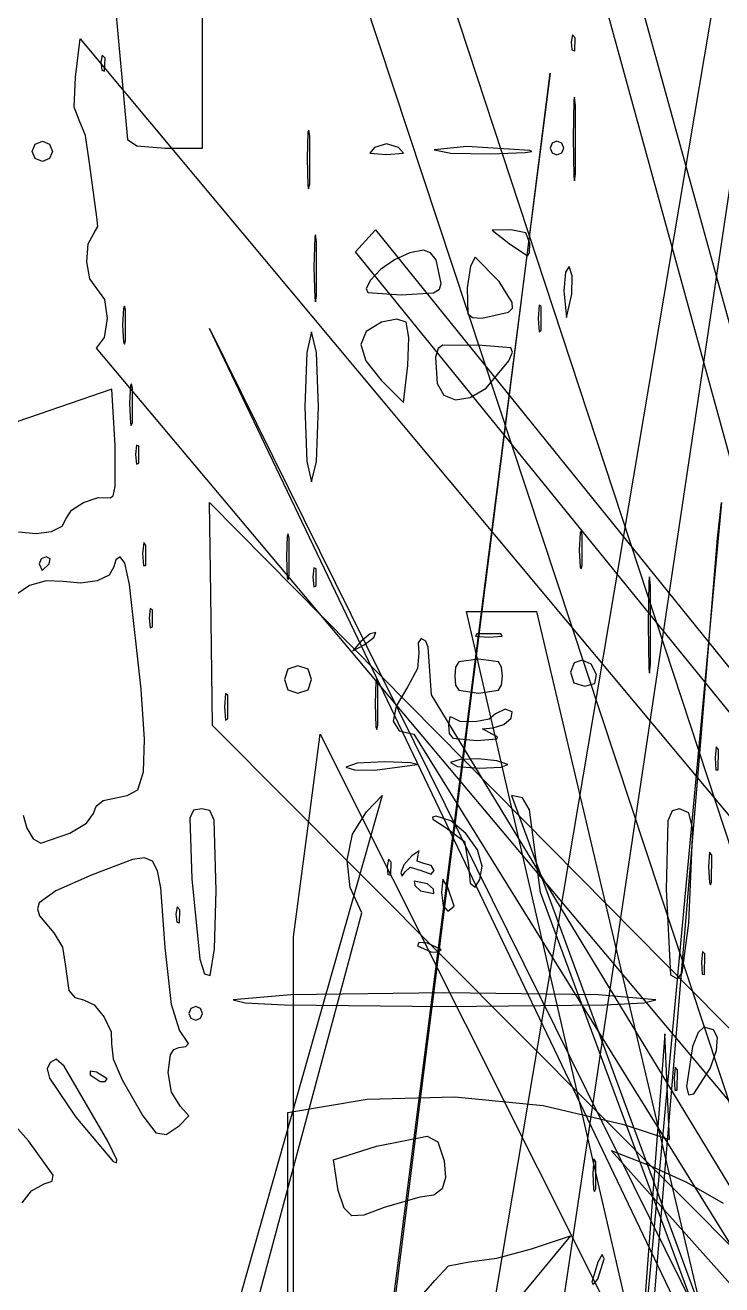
# Model space of a CAD drawing. Extents: x -99 to 383, y -48 to 207.
# Drawn here: x 90.9 to 119.7, y 120.9 to 173 of the extents above; entities that cross this region are included whole.
import ezdxf

# ---------------------------------------------------------------- set-up
doc = ezdxf.new("R2010")
doc.units = 0

msp = doc.modelspace()

# ---------------------------------------------------------------- linework, layer by layer
at = {"layer": 'Image'}
for p, q in [((101.618311, 195.175285), (164.545, 3.69192)), ((161.221387, 3.980536), (98.29404, 194.193918)), ((122.550901, 192.77564), (94.3913, 25.7475)), ((112.0605, 189.56777), (162.789, 5.92466)), ((161.73033, 3.283581), (111.00217, 188.15977)), ((94.01345, 180.495631), (95.12241, 168.293131)), ((98.2316, 167.941), (98.2316, 180.391)), ((95.4108, 1.19415), (121.0571, 172.94959)), ((92.970914, 170.876544), (93.156619, 172.456624)), ((93.156619, 172.456624), (223.439, 16.48)), ((113.55024, 172.631082), (113.493693, 172.33811)), ((113.493693, 172.33811), (113.528047, 172.00617)), ((113.6642, 172.50862), (113.55024, 172.631082)), ((113.641922, 171.967694), (113.664189, 172.50862)), ((113.664189, 172.50862), (113.6642, 172.50862)), ((94.07714, 171.784412), (94.020593, 171.49144)), ((94.1911, 171.66195), (94.07714, 171.784412)), ((94.168822, 171.121024), (94.191089, 171.66195)), ((94.191089, 171.66195), (94.1911, 171.66195)), ((113.528047, 172.00617), (113.641922, 171.967694)), ((94.020593, 171.49144), (94.054947, 171.159499)), ((94.054947, 171.159499), (94.168822, 171.121024)), ((112.625, 171.04459), (91.4738, 5.78025)), ((91.4738, 3.52248), (112.625, 171.04459)), ((92.910648, 169.631005), (92.970914, 170.876544)), ((93.115448, 169.092364), (92.910648, 169.631005)), ((113.606071, 169.918678), (113.574583, 168.363507)), ((113.639421, 170.050883), (113.606071, 169.918678)), ((113.6799, 169.694597), (113.639421, 170.050883)), ((113.678565, 166.872377), (113.679976, 169.694597)), ((113.679976, 169.694597), (113.6799, 169.694597)), ((93.381203, 168.456761), (93.115448, 169.092364)), ((102.591681, 168.59934), (102.557443, 167.516839)), ((102.62749, 168.685257), (102.591681, 168.59934)), ((102.6708, 168.427767), (102.62749, 168.685257)), ((91.17613, 167.799958), (91.300484, 168.098937)), ((91.300484, 168.098937), (91.599463, 168.223291)), ((91.599463, 168.223291), (91.898442, 168.098937)), ((91.898442, 168.098937), (92.022796, 167.799958)), ((93.556403, 167.215224), (93.381203, 168.456761)), ((95.12241, 168.293131), (95.50794, 168.027159)), ((95.50794, 168.027159), (96.67938, 167.940353)), ((102.668523, 166.452209), (102.670781, 168.427759)), ((102.670781, 168.427759), (102.6708, 168.427767)), ((105.851611, 168.109268), (105.357723, 167.962717)), ((106.3455, 167.962717), (105.851611, 168.109268)), ((109.179646, 168.003133), (107.82678, 167.869556)), ((111.77827, 167.832088), (109.179646, 168.003133)), ((112.707839, 168.13943), (112.624936, 167.940111)), ((112.907158, 168.222333), (112.707839, 168.13943)), ((113.106477, 168.13943), (112.907158, 168.222333)), ((113.18938, 167.940111), (113.106477, 168.13943)), ((113.574583, 168.363507), (113.604534, 166.761322)), ((91.300484, 167.500979), (91.17613, 167.799958)), ((91.17613, 167.799958), (91.17613, 167.799958)), ((91.599463, 167.376625), (91.300484, 167.500979)), ((91.898442, 167.500979), (91.599463, 167.376625)), ((92.022796, 167.799958), (91.898442, 167.500979)), ((96.67938, 167.940353), (98.2316, 167.941)), ((102.557443, 167.516839), (102.58918, 166.389189)), ((105.357723, 167.962717), (105.151373, 167.730879)), ((105.151373, 167.730879), (105.851611, 167.675054)), ((105.851611, 167.675054), (106.55185, 167.730879)), ((106.55185, 167.730879), (106.345499, 167.962717)), ((106.345499, 167.962717), (106.3455, 167.962717)), ((107.82678, 167.869556), (108.510998, 167.732487)), ((108.510998, 167.732487), (110.1555, 167.700175)), ((110.1555, 167.700175), (111.592626, 167.756366)), ((111.592626, 167.756366), (111.868511, 167.79395)), ((111.77828, 167.832088), (111.77827, 167.832088)), ((111.868511, 167.79395), (111.77828, 167.832088)), ((112.624936, 167.940111), (112.707839, 167.740792)), ((112.707839, 167.740792), (112.907158, 167.657889)), ((112.907158, 167.657889), (113.106477, 167.740792)), ((113.106477, 167.740792), (113.18938, 167.940111)), ((113.18938, 167.940111), (113.18938, 167.940111)), ((93.851977, 165.076844), (93.556403, 167.215224)), ((102.624706, 166.254398), (102.668523, 166.452209)), ((113.604534, 166.761322), (113.637761, 166.57823)), ((113.637761, 166.57823), (113.678565, 166.872377)), ((102.58918, 166.389189), (102.624706, 166.254398)), ((93.89398, 164.693467), (93.851977, 165.076844)), ((93.4879, 163.969147), (93.735374, 164.425188)), ((93.735374, 164.425188), (93.89398, 164.693467)), ((102.911764, 164.343465), (102.876896, 164.242154)), ((102.954, 164.053), (102.911764, 164.343465)), ((104.56409, 163.638541), (105.393001, 164.554351)), ((105.393001, 164.554351), (233.187, 6.20359)), ((111.00199, 164.547715), (110.225879, 164.54145)), ((110.225879, 164.54145), (110.931434, 163.989548)), ((111.611316, 164.431345), (111.00199, 164.547715)), ((111.7781, 163.989548), (111.611316, 164.431345)), ((93.436223, 163.233383), (93.4879, 163.969147)), ((102.876896, 164.242154), (102.843739, 163.00213)), ((102.952135, 161.79523), (102.954111, 164.05301)), ((102.954111, 164.05301), (102.954, 164.053)), ((110.931434, 163.989548), (111.682089, 163.477478)), ((111.768554, 163.605495), (111.7781, 163.989548)), ((111.7781, 163.989548), (111.7781, 163.989548)), ((233.257556, 5.28778), (104.56409, 163.638541)), ((106.184008, 163.313829), (105.605825, 162.91502)), ((106.814364, 163.598828), (106.184008, 163.313829)), ((107.386719, 163.707681), (106.814364, 163.598828)), ((107.671869, 163.602234), (107.386719, 163.707681)), ((107.901078, 163.312028), (107.671869, 163.602234)), ((108.10919, 162.334151), (107.901078, 163.312028)), ((109.515234, 163.42547), (109.329973, 163.052408)), ((110.512296, 162.40709), (109.515234, 163.42547)), ((111.682089, 163.477478), (111.768554, 163.605495)), ((93.564589, 162.516342), (93.436223, 163.233383)), ((102.843739, 163.00213), (102.874773, 161.71627)), ((105.605825, 162.91502), (105.189989, 162.464741)), ((109.329973, 163.052408), (109.193921, 162.15547)), ((113.256048, 162.798734), (113.189204, 162.031004)), ((113.416757, 163.035914), (113.256048, 162.798734)), ((113.543006, 162.641404), (113.416757, 163.035914)), ((93.857246, 162.116468), (93.564589, 162.516342)), ((105.189989, 162.464741), (105.001743, 162.128724)), ((108.043945, 162.091015), (108.109189, 162.334149)), ((108.109189, 162.334149), (108.10919, 162.334151)), ((111.058363, 161.541103), (110.512296, 162.40709)), ((113.52699, 161.890374), (113.543006, 162.641404)), ((94.188581, 161.666493), (93.857246, 162.116468)), ((102.909456, 161.565348), (102.952135, 161.79523)), ((105.001743, 162.128724), (105.076708, 161.951301)), ((105.076708, 161.951301), (106.456029, 161.863343)), ((106.456029, 161.863343), (107.797443, 161.945964)), ((107.797443, 161.945964), (108.043945, 162.091015)), ((109.193921, 162.15547), (109.211833, 161.072881)), ((113.189204, 162.031004), (113.299061, 160.924736)), ((113.299061, 160.924736), (113.52699, 161.890367)), ((113.52699, 161.890367), (113.52699, 161.890374)), ((94.293095, 160.881708), (94.188581, 161.666493)), ((94.957811, 161.313704), (94.921883, 160.603298)), ((94.996701, 161.384646), (94.957811, 161.313704)), ((95.04419, 161.238298), (94.996701, 161.384646)), ((95.04419, 159.968299), (95.04419, 161.238299)), ((95.04419, 161.238299), (95.04419, 161.238298)), ((102.874773, 161.71627), (102.909456, 161.565348)), ((110.89857, 161.14141), (111.059114, 161.307824)), ((111.059114, 161.307824), (111.058363, 161.541103)), ((112.163946, 161.438055), (112.126032, 160.885518)), ((112.255101, 161.379406), (112.163946, 161.438055)), ((112.255101, 160.39163), (112.255101, 161.379407)), ((112.255101, 161.379407), (112.255101, 161.379406)), ((94.173913, 160.096614), (94.293095, 160.881708)), ((105.641, 160.722265), (105.006258, 160.339376)), ((106.275918, 160.8519), (105.641, 160.722265)), ((106.65733, 160.727938), (106.275918, 160.8519)), ((106.657341, 160.727947), (106.65733, 160.727938)), ((106.776131, 160.089418), (106.657341, 160.727947)), ((109.211833, 161.072881), (109.411409, 160.917752)), ((109.411409, 160.917752), (109.800501, 160.88979)), ((109.800501, 160.88979), (110.898571, 161.141413)), ((110.898571, 161.141413), (110.89857, 161.14141)), ((112.126032, 160.885518), (112.163946, 160.332981)), ((94.921883, 160.603298), (94.957811, 159.892893)), ((98.514306, 160.461684), (174.118, 7.71482)), ((174.118, 2.49372), (98.514306, 160.461684)), ((102.747388, 160.320569), (102.542136, 159.473904)), ((102.95264, 159.473904), (102.747388, 160.320569)), ((105.006258, 160.339376), (104.791858, 159.797799)), ((112.163946, 160.332981), (112.255101, 160.39163)), ((93.83416, 159.645718), (94.173913, 160.096614)), ((224.942159, 3.669085), (93.83416, 159.645718)), ((94.957811, 159.892893), (94.996701, 159.821951)), ((94.996701, 159.821951), (95.04419, 159.968299)), ((104.791858, 159.797799), (104.997958, 159.12045)), ((106.726443, 158.928697), (106.776131, 160.089418)), ((108.17953, 159.770628), (107.985265, 159.642158)), ((109.81224, 159.755727), (108.17953, 159.770628)), ((110.996957, 159.66979), (109.81224, 159.755727)), ((111.064604, 159.480454), (110.996957, 159.66979)), ((102.542136, 159.473904), (102.465166, 157.216129)), ((103.02961, 157.216129), (102.95264, 159.473904)), ((107.985265, 159.642158), (107.873938, 159.279267)), ((107.873938, 159.279267), (107.948249, 158.181178)), ((109.98095, 157.998118), (110.9081, 159.120728)), ((110.9081, 159.120728), (111.064604, 159.480454)), ((104.997958, 159.12045), (105.624716, 158.330245)), ((106.556777, 157.396107), (106.726443, 158.928697)), ((95.24527, 158.124355), (95.207901, 157.356881)), ((95.283601, 158.17951), (95.24527, 158.124355)), ((95.3297, 157.988), (95.283601, 158.17951)), ((105.624716, 158.330245), (106.556777, 157.396107)), ((107.948249, 158.181178), (108.227315, 157.703453)), ((94.475567, 157.955181), (88.173447, 155.786791)), ((94.616678, 155.621461), (94.475567, 157.955181)), ((95.325847, 156.57689), (95.329685, 157.988)), ((95.329685, 157.988), (95.3297, 157.988)), ((108.227315, 157.703453), (108.706857, 157.5094)), ((108.706857, 157.5094), (109.315268, 157.605469)), ((109.315268, 157.605469), (109.980939, 157.998109)), ((109.980939, 157.998109), (109.98095, 157.998118)), ((95.207901, 157.356881), (95.241013, 156.545675)), ((102.465166, 157.216129), (102.542136, 154.958354)), ((102.95264, 154.958354), (103.02961, 157.216129)), ((103.02961, 157.216129), (103.02961, 157.216129)), ((95.241013, 156.545675), (95.27888, 156.443182)), ((95.27888, 156.443182), (95.325847, 156.57689)), ((94.607399, 153.926537), (94.616678, 155.621461)), ((95.496476, 155.635245), (95.45466, 155.240575)), ((95.59701, 155.593352), (95.496476, 155.635245)), ((95.59701, 154.887797), (95.59701, 155.593352)), ((95.59701, 155.593352), (95.59701, 155.593352)), ((95.45466, 155.240575), (95.496476, 154.845905)), ((102.542136, 154.958354), (102.747388, 154.111689)), ((102.747388, 154.111689), (102.95264, 154.958354)), ((95.496476, 154.845905), (95.59701, 154.887797)), ((94.528572, 153.540534), (94.607399, 153.926537)), ((93.305579, 153.258615), (93.905207, 153.460895)), ((93.905207, 153.460895), (94.39937, 153.453031)), ((94.39937, 153.453031), (94.528572, 153.540534)), ((92.58681, 152.59907), (92.799706, 152.940053)), ((92.799706, 152.940053), (93.305579, 153.258615)), ((98.574608, 149.455257), (98.51413, 153.265257)), ((98.51413, 153.265257), (234.814, 15.3052)), ((119.721334, 153.265257), (106.886, 15.1641)), ((119.557024, 151.783587), (119.721334, 153.265257)), ((92.420669, 152.274663), (92.58681, 152.59907)), ((90.60377, 152.038555), (91.344747, 151.970549)), ((91.344747, 151.970549), (91.978514, 152.057203)), ((91.978514, 152.057203), (92.420669, 152.274663)), ((101.736966, 151.875163), (101.702429, 151.006889)), ((101.77435, 151.961869), (101.736966, 151.875163)), ((101.82, 151.783), (101.77435, 151.961869)), ((113.866321, 151.999576), (113.830393, 151.289171)), ((113.905211, 152.070518), (113.866321, 151.999576)), ((113.9527, 151.92417), (113.905211, 152.070518)), ((113.9527, 150.654172), (113.9527, 151.924172)), ((113.9527, 151.924172), (113.9527, 151.92417)), ((95.791865, 151.599361), (95.746262, 151.14806)), ((95.88682, 151.495467), (95.791865, 151.599361)), ((95.876364, 150.648801), (95.886834, 151.495467)), ((95.886834, 151.495467), (95.88682, 151.495467)), ((101.82, 151.782998), (101.82, 151.783)), ((101.82, 150.230778), (101.82, 151.782998)), ((118.836963, 143.034707), (119.557024, 151.783587)), ((91.545713, 150.924046), (91.457917, 150.724727)), ((91.756796, 151.006949), (91.545713, 150.924046)), ((91.916641, 150.924046), (91.756796, 151.006949)), ((91.88125, 150.724727), (91.916641, 150.924046)), ((94.638196, 150.884111), (94.563073, 150.588929)), ((94.818811, 151.006886), (94.638196, 150.884111)), ((95.017583, 150.74742), (94.818811, 151.006886)), ((95.746262, 151.14806), (95.780163, 150.652153)), ((101.702429, 151.006889), (101.736966, 150.138616)), ((113.830393, 151.289171), (113.866321, 150.578766)), ((91.457917, 150.724727), (91.582371, 150.442505)), ((91.582371, 150.442505), (91.88125, 150.724727)), ((91.88125, 150.724727), (91.88125, 150.724727)), ((94.563073, 150.588929), (94.367825, 150.24808)), ((95.210531, 149.858215), (95.017583, 150.74742)), ((95.780163, 150.652153), (95.876364, 150.648801)), ((102.833126, 150.554892), (102.79131, 150.160222)), ((102.93366, 150.513), (102.833126, 150.554892)), ((102.93366, 150.512999), (102.93366, 150.513)), ((102.93366, 149.807444), (102.93366, 150.512999)), ((113.866321, 150.578766), (113.905211, 150.507824)), ((113.905211, 150.507824), (113.9527, 150.654172)), ((91.060764, 149.821645), (90.537225, 149.461324)), ((91.752003, 150.020581), (91.060764, 149.821645)), ((92.462583, 149.989831), (91.752003, 150.020581)), ((93.189646, 149.912042), (92.462583, 149.989831)), ((93.867372, 150.010288), (93.189646, 149.912042)), ((94.367825, 150.24808), (93.867372, 150.010288)), ((95.683875, 145.525756), (95.210531, 149.858215)), ((101.736966, 150.138616), (101.77435, 150.05191)), ((101.77435, 150.05191), (101.82, 150.230778)), ((102.79131, 150.160222), (102.833126, 149.765552)), ((102.833126, 149.765552), (102.93366, 149.807444)), ((116.71271, 150.001036), (116.682805, 148.185552)), ((116.745087, 150.182331), (116.71271, 150.001036)), ((116.784631, 149.808332), (116.745087, 150.182331)), ((116.784631, 149.808322), (116.784631, 149.808332)), ((116.784631, 146.562772), (116.784631, 149.808322)), ((98.645163, 144.026347), (98.574608, 149.455257)), ((96.058973, 148.861592), (96.017157, 148.466922)), ((96.159507, 148.8197), (96.058973, 148.861592)), ((96.159507, 148.819699), (96.159507, 148.8197)), ((96.159507, 148.114144), (96.159507, 148.819699)), ((109.1677, 148.746749), (112.06048, 148.749853)), ((142.370657, 4.642059), (109.1677, 148.746749)), ((112.06048, 148.749853), (145.263, 7.85132)), ((96.017157, 148.466922), (96.058973, 148.072252)), ((116.682805, 148.185552), (116.71271, 146.370073)), ((96.058973, 148.072252), (96.159507, 148.114144)), ((105.169581, 147.820926), (104.785863, 147.501361)), ((104.920858, 147.366366), (105.320607, 147.6699)), ((105.408027, 147.874995), (105.169581, 147.820926)), ((105.320607, 147.6699), (105.408027, 147.874995)), ((105.408027, 147.874995), (105.408027, 147.874995)), ((109.59033, 147.8148), (109.531681, 147.723645)), ((109.531681, 147.723645), (110.084218, 147.685731)), ((110.578107, 147.8148), (109.59033, 147.8148)), ((110.084218, 147.685731), (110.636755, 147.723645)), ((110.636755, 147.723645), (110.578106, 147.8148)), ((110.578106, 147.8148), (110.578107, 147.8148)), ((104.785863, 147.501361), (104.455893, 147.117754)), ((104.455893, 147.117754), (104.920858, 147.366366)), ((107.289541, 147.621129), (107.153788, 147.449406)), ((107.153788, 147.449406), (107.186612, 147.036543)), ((107.477512, 147.517501), (107.289541, 147.621129)), ((107.570231, 147.268351), (107.477512, 147.517501)), ((107.71483, 145.292801), (107.570231, 147.268351)), ((107.186612, 147.036543), (107.132764, 146.388886)), ((108.84293, 146.653497), (108.706229, 146.43994)), ((109.661374, 146.774449), (108.84293, 146.653497)), ((110.479818, 146.653497), (109.661374, 146.774449)), ((110.616519, 146.439941), (110.479818, 146.653497)), ((113.619479, 146.623649), (113.47131, 146.229843)), ((113.956076, 146.729692), (113.619479, 146.623649)), ((114.319237, 146.562188), (113.956076, 146.729692)), ((101.759154, 146.351115), (101.618043, 145.927783)), ((102.182487, 146.492227), (101.759154, 146.351115)), ((102.60582, 146.351115), (102.182487, 146.492227)), ((102.746931, 145.927783), (102.60582, 146.351115)), ((107.132764, 146.388886), (106.736857, 145.636863)), ((108.706229, 146.43994), (108.673597, 146.068894)), ((110.649151, 146.068894), (110.616519, 146.439941)), ((113.47131, 146.229843), (113.612421, 145.785818)), ((114.5471, 146.135355), (114.319237, 146.562188)), ((114.477687, 145.76303), (114.547096, 146.135355)), ((114.547096, 146.135355), (114.5471, 146.135355)), ((116.71271, 146.370073), (116.745087, 146.188776)), ((116.745087, 146.188776), (116.784631, 146.562772)), ((101.618043, 145.927783), (101.759154, 145.50445)), ((102.60582, 145.50445), (102.746931, 145.927783)), ((102.746931, 145.927783), (102.746931, 145.927783)), ((105.410578, 145.865012), (105.374997, 144.940015)), ((105.44751, 145.935559), (105.410578, 145.865012)), ((105.49208, 145.711071), (105.44751, 145.935559)), ((105.489201, 144.017739), (105.49208, 145.711069)), ((105.49208, 145.711069), (105.49208, 145.711071)), ((106.736857, 145.636863), (106.248736, 144.816958)), ((108.673597, 146.068894), (108.706229, 145.697847)), ((108.706229, 145.697847), (108.84293, 145.48429)), ((110.479818, 145.48429), (110.616519, 145.697847)), ((110.616519, 145.697847), (110.649151, 146.068894)), ((110.649151, 146.068894), (110.649151, 146.068894)), ((113.612421, 145.785818), (114.056447, 145.644706)), ((114.056447, 145.644706), (114.477687, 145.76303)), ((95.823641, 143.456786), (95.683875, 145.525756)), ((99.182075, 145.351451), (99.144161, 144.798913)), ((99.27323, 145.292801), (99.182075, 145.351451)), ((99.27323, 144.305025), (99.27323, 145.292802)), ((99.27323, 145.292802), (99.27323, 145.292801)), ((101.759154, 145.50445), (102.182487, 145.363339)), ((102.182487, 145.363339), (102.60582, 145.50445)), ((193.193, 4.4925), (107.71483, 145.292801)), ((108.84293, 145.48429), (109.661374, 145.363339)), ((109.661374, 145.363339), (110.479818, 145.48429)), ((99.144161, 144.798913), (99.182075, 144.246376)), ((105.374997, 144.940015), (105.407315, 143.970596)), ((106.248736, 144.816958), (106.129553, 144.197811)), ((110.763967, 144.704836), (110.367541, 144.501681)), ((111.05162, 144.587188), (110.763967, 144.704836)), ((111.005107, 144.326738), (111.05162, 144.587188)), ((235.93281, 6.066297), (98.645163, 144.026347)), ((99.182075, 144.246376), (99.27323, 144.305025)), ((105.443951, 143.851965), (105.489201, 144.017739)), ((106.129553, 144.197811), (106.375904, 143.80648)), ((108.466936, 144.382291), (108.414271, 144.022798)), ((108.414271, 144.022798), (108.43966, 143.685687)), ((108.562271, 144.354911), (108.466936, 144.382291)), ((108.901457, 144.192829), (108.562271, 144.354911)), ((109.515673, 144.179547), (108.901457, 144.192829)), ((110.104505, 144.290639), (109.515673, 144.179547)), ((110.367541, 144.501681), (110.104505, 144.290639)), ((110.266791, 143.932406), (110.71373, 144.06223)), ((110.71373, 144.06223), (111.005107, 144.326738)), ((102.637664, 140.071325), (103.106359, 143.669655)), ((103.106359, 143.669655), (168.293, 13.4708)), ((105.407315, 143.970596), (105.443951, 143.851965)), ((106.375904, 143.80648), (106.984385, 143.670023)), ((106.984385, 143.670023), (193.193, 4.4925)), ((108.43966, 143.685687), (108.594952, 143.496586)), ((108.594952, 143.496586), (109.591431, 143.407636)), ((109.591431, 143.407636), (110.421216, 143.474142)), ((109.820169, 143.882441), (110.266791, 143.932406)), ((110.22643, 143.670021), (109.820169, 143.882441)), ((110.442267, 143.551933), (110.22643, 143.670021)), ((110.22643, 143.670021), (110.22643, 143.670021)), ((110.421216, 143.474142), (110.442267, 143.551933)), ((95.78383, 142.098996), (95.823641, 143.456786)), ((107.292057, 4.933548), (118.836963, 143.034707)), ((119.498795, 143.133229), (119.453188, 142.681928)), ((119.593763, 143.029335), (119.498795, 143.133229)), ((119.583292, 142.182669), (119.593734, 143.029335)), ((119.593734, 143.029335), (119.593763, 143.029335)), ((104.634925, 142.461551), (104.158233, 142.293264)), ((105.781013, 142.518536), (104.634925, 142.461551)), ((106.844192, 142.474756), (105.781013, 142.518536)), ((107.121563, 142.400787), (106.844192, 142.474756)), ((108.9002, 142.616905), (108.501953, 142.490546)), ((108.501953, 142.490546), (108.792481, 142.326731)), ((109.648738, 142.637773), (108.9002, 142.616905)), ((110.417387, 142.564545), (109.648738, 142.637773)), ((110.875963, 142.408617), (110.417387, 142.564545)), ((119.453188, 142.681928), (119.487136, 142.186021)), ((95.551903, 141.355426), (95.78383, 142.098996)), ((104.158233, 142.293264), (104.518845, 142.182644)), ((104.518845, 142.182644), (105.366808, 142.172178)), ((105.366808, 142.172178), (107.121563, 142.400788)), ((107.121563, 142.400788), (107.121563, 142.400787)), ((108.792481, 142.326731), (109.692293, 142.258596)), ((109.692293, 142.258596), (110.590144, 142.302665)), ((110.590144, 142.302665), (110.875963, 142.408617)), ((110.875963, 142.408617), (110.875963, 142.408617)), ((119.487136, 142.186021), (119.583292, 142.182669)), ((105.667592, 141.129176), (68.6886, 10.6304)), ((93.820153, 140.680904), (94.109648, 140.918244)), ((94.109648, 140.918244), (95.115322, 141.129116)), ((95.115322, 141.129116), (95.551903, 141.355426)), ((105.021264, 140.441195), (105.667592, 141.129176)), ((111.476723, 141.029925), (111.02801, 141.129171)), ((111.02801, 141.129171), (159.478, 9.44914)), ((111.765877, 140.529376), (111.476723, 141.029925)), ((93.428905, 139.971017), (93.716402, 140.378964)), ((93.716402, 140.378964), (93.820153, 140.680904)), ((97.857653, 140.510652), (97.701336, 140.17834)), ((98.1953, 140.5654), (97.857653, 140.510652)), ((98.533601, 140.495843), (98.1953, 140.5654)), ((98.712967, 140.099081), (98.533601, 140.495843)), ((104.441099, 139.521047), (105.021264, 140.441195)), ((112.22885, 137.107511), (111.765877, 140.529376)), ((117.674285, 140.48676), (117.505225, 140.07739)), ((117.987186, 140.5654), (117.674285, 140.48676)), ((118.362841, 140.399357), (117.987186, 140.5654)), ((118.537498, 139.728685), (118.362841, 140.399357)), ((90.794897, 140.311995), (90.952536, 139.763439)), ((92.73769, 139.562493), (93.428905, 139.971017)), ((97.701336, 140.17834), (97.792157, 137.67262)), ((98.7961, 137.19539), (98.712967, 140.099081)), ((102.00267, 135.273555), (102.637664, 140.071325)), ((107.91061, 140.265029), (107.748012, 140.228311)), ((107.748012, 140.228311), (107.762627, 140.136524)), ((107.762627, 140.136524), (108.321116, 139.790492)), ((108.513775, 140.068426), (107.91061, 140.265029)), ((109.13004, 139.548848), (108.513775, 140.068426)), ((117.505225, 140.07739), (117.422742, 137.22577)), ((90.952536, 139.763439), (91.219997, 139.329783)), ((91.219997, 139.329783), (91.535593, 139.153557)), ((91.535593, 139.153557), (92.737703, 139.562488)), ((92.737703, 139.562488), (92.73769, 139.562493)), ((104.212273, 138.441808), (104.441099, 139.521047)), ((108.321116, 139.790492), (109.079215, 139.223349)), ((109.609633, 138.870079), (109.13004, 139.548848)), ((118.367, 135.83818), (118.537498, 139.728685)), ((107.202024, 138.830983), (106.893565, 138.62512)), ((107.15913, 138.659676), (107.202024, 138.830983)), ((109.079215, 139.223349), (109.238338, 138.239662)), ((109.80278, 138.195899), (109.609633, 138.870079)), ((119.22736, 138.776195), (119.187281, 138.166415)), ((119.31572, 138.657013), (119.22736, 138.776195)), ((95.322646, 138.470003), (93.664118, 137.833946)), ((95.820871, 138.545726), (95.322646, 138.470003)), ((96.154482, 138.404036), (95.820871, 138.545726)), ((96.365537, 138.003026), (96.154482, 138.404036)), ((104.340002, 137.317174), (104.212273, 138.441808)), ((105.93044, 138.482273), (105.873893, 138.189301)), ((106.0444, 138.359811), (105.93044, 138.482273)), ((106.022122, 137.818885), (106.044389, 138.359811)), ((106.044389, 138.359811), (106.0444, 138.359811)), ((106.56287, 138.258087), (106.438338, 137.919565)), ((106.893565, 138.62512), (106.56287, 138.258087)), ((107.11931, 138.400037), (107.15913, 138.659676)), ((107.387177, 138.306898), (107.11931, 138.400037)), ((107.69792, 138.221078), (107.387177, 138.306898)), ((119.310019, 137.528125), (119.315663, 138.657015)), ((119.315663, 138.657015), (119.31572, 138.657013)), ((93.664118, 137.833946), (92.159774, 137.181419)), ((96.496096, 137.300789), (96.365537, 138.003026)), ((105.873893, 138.189301), (105.908247, 137.85736)), ((105.908247, 137.85736), (106.022122, 137.818885)), ((106.438338, 137.919565), (106.491851, 137.776426)), ((106.491851, 137.776426), (106.602216, 137.951866)), ((106.602216, 137.951866), (106.834749, 138.156825)), ((106.834749, 138.156825), (107.28549, 138.012493)), ((107.28549, 138.012493), (107.28549, 138.012489)), ((107.28549, 138.012489), (107.695806, 137.863743)), ((107.695806, 137.863743), (107.827167, 138.014747)), ((107.827167, 138.014747), (107.69792, 138.221078)), ((109.238338, 138.239662), (109.315843, 137.493755)), ((109.719879, 137.649061), (109.802782, 138.195892)), ((109.802782, 138.195892), (109.80278, 138.195899)), ((119.187281, 138.166415), (119.220996, 137.513251)), ((96.683958, 134.825006), (96.496096, 137.300789)), ((97.792157, 137.67262), (98.119846, 134.343583)), ((104.8295, 136.260845), (104.340002, 137.317174)), ((107.545, 137.46086), (106.996902, 137.571279)), ((106.996902, 137.571279), (107.016795, 137.397733)), ((107.016795, 137.397733), (107.262778, 137.178638)), ((107.790983, 137.241765), (107.545, 137.46086)), ((107.545, 137.46086), (107.545, 137.46086)), ((107.810876, 137.068219), (107.790983, 137.241765)), ((108.185666, 137.658802), (108.12848, 137.107506)), ((108.390865, 137.319173), (108.185666, 137.658802)), ((108.65325, 136.543062), (108.390865, 137.319173)), ((109.315843, 137.493755), (109.52056, 137.319742)), ((109.52056, 137.319742), (109.719879, 137.649061)), ((117.422742, 137.22577), (117.610899, 133.698)), ((119.220996, 137.513251), (119.260603, 137.426711)), ((119.260603, 137.426711), (119.310019, 137.528125)), ((92.159774, 137.181419), (91.466606, 136.673771)), ((98.722039, 134.769545), (98.796099, 137.19538)), ((98.796099, 137.19538), (98.7961, 137.19539)), ((107.262778, 137.178638), (107.810876, 137.068219)), ((108.12848, 137.107506), (108.197369, 136.559378)), ((161.548, 3.52248), (112.22885, 137.107511)), ((69.4691, 4.7037), (104.8295, 136.260845)), ((91.466606, 136.673771), (91.390089, 136.422634)), ((91.390089, 136.422634), (91.475415, 136.145746)), ((97.18099, 136.506773), (97.124443, 136.213801)), ((97.124443, 136.213801), (97.158797, 135.88186)), ((97.29495, 136.384311), (97.18099, 136.506773)), ((97.272672, 135.843385), (97.294939, 136.384311)), ((97.294939, 136.384311), (97.29495, 136.384311)), ((108.197369, 136.559378), (108.390865, 136.331395)), ((108.390865, 136.331395), (108.65325, 136.543062)), ((108.65325, 136.543062), (108.65325, 136.543062)), ((91.475415, 136.145746), (92.076998, 135.432086)), ((97.158797, 135.88186), (97.272672, 135.843385)), ((118.092412, 133.777353), (118.367, 135.83818)), ((118.367, 135.83818), (118.367, 135.83818)), ((92.076998, 135.432086), (92.431782, 134.838346)), ((102.00303, 5.07474), (102.00267, 135.273555)), ((92.431782, 134.838346), (92.537175, 134.132446)), ((96.937849, 132.470627), (96.683958, 134.825006)), ((98.543982, 133.66956), (98.722039, 134.769545)), ((107.191082, 135.031799), (107.136861, 134.894457)), ((107.136861, 134.894457), (107.679581, 134.644923)), ((107.543537, 135.002652), (107.191082, 135.031799)), ((108.10837, 134.74675), (107.543537, 135.002652)), ((107.679581, 134.644923), (107.977934, 134.641317)), ((107.977934, 134.641317), (108.108371, 134.74675)), ((108.108371, 134.74675), (108.10837, 134.74675)), ((118.934463, 134.666704), (118.888856, 134.215403)), ((119.029431, 134.56281), (118.934463, 134.666704)), ((92.537175, 134.132446), (92.686846, 133.051074)), ((98.119846, 134.343583), (98.30845, 133.735435)), ((118.888856, 134.215403), (118.922804, 133.719496)), ((119.01896, 133.716144), (119.029402, 134.56281)), ((119.029402, 134.56281), (119.029431, 134.56281)), ((98.30845, 133.735435), (98.543982, 133.66956)), ((117.610899, 133.698), (117.893497, 133.535214)), ((117.893497, 133.535214), (118.092412, 133.777353)), ((118.922804, 133.719496), (119.01896, 133.716144)), ((92.686846, 133.051074), (92.941031, 132.762625)), ((92.941031, 132.762625), (93.303983, 132.663026)), ((93.303983, 132.663026), (93.741058, 132.451408)), ((101.887712, 132.870621), (99.50144, 132.662712)), ((99.50144, 132.662712), (99.993535, 132.540199)), ((99.993535, 132.540199), (101.628926, 132.451898)), ((108.25032, 132.944934), (101.887712, 132.870621)), ((114.612926, 132.870621), (108.25032, 132.944934)), ((116.9992, 132.662712), (114.612926, 132.870621)), ((114.871715, 132.451898), (116.507103, 132.540199)), ((116.507103, 132.540199), (116.9992, 132.662712)), ((116.9992, 132.662712), (116.9992, 132.662712)), ((93.741058, 132.451408), (94.161852, 131.946079)), ((97.279638, 131.398636), (96.937849, 132.470627)), ((97.751189, 132.29732), (97.668286, 132.098001)), ((97.668286, 132.098001), (97.751189, 131.898682)), ((97.950508, 132.380223), (97.751189, 132.29732)), ((98.149827, 132.29732), (97.950508, 132.380223)), ((98.23273, 132.098001), (98.149827, 132.29732)), ((98.149827, 131.898682), (98.23273, 132.098001)), ((98.23273, 132.098001), (98.23273, 132.098001)), ((101.628926, 132.451898), (108.25032, 132.38049)), ((108.25032, 132.38049), (114.871715, 132.451898)), ((94.161852, 131.946079), (94.443434, 131.341326)), ((97.751189, 131.898682), (97.950508, 131.815779)), ((97.950508, 131.815779), (98.149827, 131.898682)), ((118.995665, 131.53356), (118.749062, 131.30633)), ((119.388316, 131.4228), (118.995665, 131.53356)), ((94.443434, 131.341326), (94.462873, 130.831436)), ((97.647949, 130.854814), (97.279638, 131.398636)), ((117.380787, 131.251911), (108.088, 9.09636)), ((117.472819, 129.064691), (117.380787, 131.251911)), ((118.749062, 131.30633), (118.517965, 130.721828)), ((119.561675, 131.095047), (119.388316, 131.4228)), ((119.514753, 130.557088), (119.561675, 131.095047)), ((94.462873, 130.831436), (94.523334, 130.220315)), ((96.903612, 130.376122), (97.043019, 130.603009)), ((97.043019, 130.603009), (97.244936, 130.687468)), ((97.244936, 130.687468), (97.543049, 130.727999)), ((97.543049, 130.727999), (97.647949, 130.854814)), ((118.517965, 130.721828), (118.272951, 129.06412)), ((119.24656, 129.81571), (119.514753, 130.557088)), ((91.91311, 130.060718), (91.78927, 129.808408)), ((92.164213, 130.204979), (91.91311, 130.060718)), ((92.500466, 129.910624), (92.164213, 130.204979)), ((94.31279, 126.806918), (92.500466, 129.910624)), ((94.523334, 130.220315), (94.897628, 129.347596)), ((96.80773, 129.654018), (96.903612, 130.376122)), ((91.78927, 129.808408), (91.896133, 129.409632)), ((91.896133, 129.409632), (92.97604, 127.802938)), ((93.578625, 129.706364), (93.577103, 129.554773)), ((93.577103, 129.554773), (93.991033, 129.284456)), ((93.842668, 129.665689), (93.578625, 129.706364)), ((94.28066, 129.386698), (93.842668, 129.665689)), ((94.194036, 129.278819), (94.28066, 129.386699)), ((94.28066, 129.386699), (94.28066, 129.386698)), ((96.948089, 128.839057), (96.80773, 129.654018)), ((117.806012, 129.868194), (117.760405, 129.416893)), ((117.760405, 129.416893), (117.794353, 128.920986)), ((117.90098, 129.7643), (117.806012, 129.868194)), ((117.890509, 128.917634), (117.900951, 129.7643)), ((117.900951, 129.7643), (117.90098, 129.7643)), ((118.575225, 128.770648), (119.24656, 129.815714)), ((119.24656, 129.815714), (119.24656, 129.81571)), ((93.991033, 129.284456), (94.194036, 129.278819)), ((94.897628, 129.347596), (95.762592, 127.849038)), ((117.56488, 126.877471), (117.472819, 129.064691)), ((117.794353, 128.920986), (117.890509, 128.917634)), ((118.272951, 129.06412), (118.354132, 128.731675)), ((97.315491, 128.249138), (96.948089, 128.839057)), ((101.76049, 127.996721), (105.046698, 128.547775)), ((105.046698, 128.547775), (108.684536, 128.639676)), ((108.684536, 128.639676), (112.339927, 128.284485)), ((118.354132, 128.731675), (118.575225, 128.770648)), ((91.017398, 126.825187), (89.900674, 128.082441)), ((95.762592, 127.849038), (96.294576, 127.15309)), ((97.26155, 127.441915), (97.658457, 127.859534)), ((97.658457, 127.859534), (97.315491, 128.249138)), ((101.759435, 5.841166), (101.76049, 127.996721)), ((112.339927, 128.284485), (115.67879, 127.494264)), ((92.97604, 127.802938), (94.534963, 125.97013)), ((96.719069, 127.077975), (97.261558, 127.441916)), ((97.261558, 127.441916), (97.26155, 127.441915)), ((115.67879, 127.494264), (117.56488, 126.877471)), ((92.038723, 125.391472), (91.017398, 126.825187)), ((94.3128, 126.80692), (94.31279, 126.806918)), ((94.680002, 126.029876), (94.3128, 126.80692)), ((96.294576, 127.15309), (96.719069, 127.077975)), ((105.436102, 126.605259), (107.528326, 127.018208)), ((107.528326, 127.018208), (107.972582, 126.781607)), ((107.972582, 126.781607), (108.240632, 125.989218)), ((103.648026, 126.036567), (105.436102, 126.605259)), ((116.788495, 125.773495), (115.165715, 126.411816)), ((115.165715, 126.411816), (213.316, 16.2186)), ((94.534963, 125.97013), (94.667327, 125.91346)), ((94.667327, 125.91346), (94.680002, 126.029876)), ((103.843185, 124.762257), (103.648026, 126.036567)), ((108.240632, 125.989218), (108.297988, 125.302078)), ((114.429654, 126.076477), (114.389576, 125.466698)), ((114.51801, 125.957296), (114.429654, 126.076477)), ((114.512314, 124.828408), (114.518015, 125.957298)), ((114.518015, 125.957298), (114.51801, 125.957296)), ((118.279803, 125.094515), (116.788495, 125.773495)), ((92.001496, 125.152224), (92.038723, 125.391472)), ((108.297988, 125.302078), (108.158103, 124.836533)), ((114.389576, 125.466698), (114.423281, 124.813534)), ((90.75685, 124.257117), (91.140395, 124.743233)), ((91.140395, 124.743233), (91.67132, 125.033227)), ((91.67132, 125.033227), (92.001496, 125.152224)), ((103.843192, 124.762259), (103.843185, 124.762257)), ((104.101014, 124.033765), (103.843192, 124.762259)), ((108.158103, 124.836533), (107.806237, 124.57066)), ((114.423281, 124.813534), (114.462896, 124.726994)), ((114.462896, 124.726994), (114.512314, 124.828408)), ((119.798574, 124.230868), (118.279803, 125.094515)), ((107.227652, 124.482538), (105.755052, 124.054884)), ((107.806237, 124.57066), (107.227652, 124.482538)), ((104.405601, 123.710037), (104.101014, 124.033765)), ((104.906948, 123.735575), (104.405601, 123.710037)), ((105.755052, 124.054884), (104.906948, 123.735575)), ((113.472628, 122.887966), (23.933, 14.6963)), ((111.849848, 122.347593), (113.472628, 122.887966)), ((110.421427, 121.964483), (111.849848, 122.347593)), ((114.785673, 122.112266), (114.600473, 121.797469)), ((114.85854, 121.93858), (114.785673, 122.112266)), ((107.854828, 121.040335), (108.412887, 121.638165)), ((108.412887, 121.638165), (109.265938, 121.802162)), ((109.265938, 121.802162), (110.421427, 121.964483)), ((114.600473, 121.797469), (114.350428, 120.960285)), ((114.600473, 121.091914), (114.85854, 121.93858)), ((114.85854, 121.93858), (114.85854, 121.93858)), ((107.122515, 120.197318), (107.854828, 121.040335)), ((114.412939, 120.875409), (114.600473, 121.091914)), ((114.350428, 120.960285), (114.412939, 120.875409))]:
    msp.add_line(p, q, dxfattribs=at)

doc.saveas('drawing.dxf')
